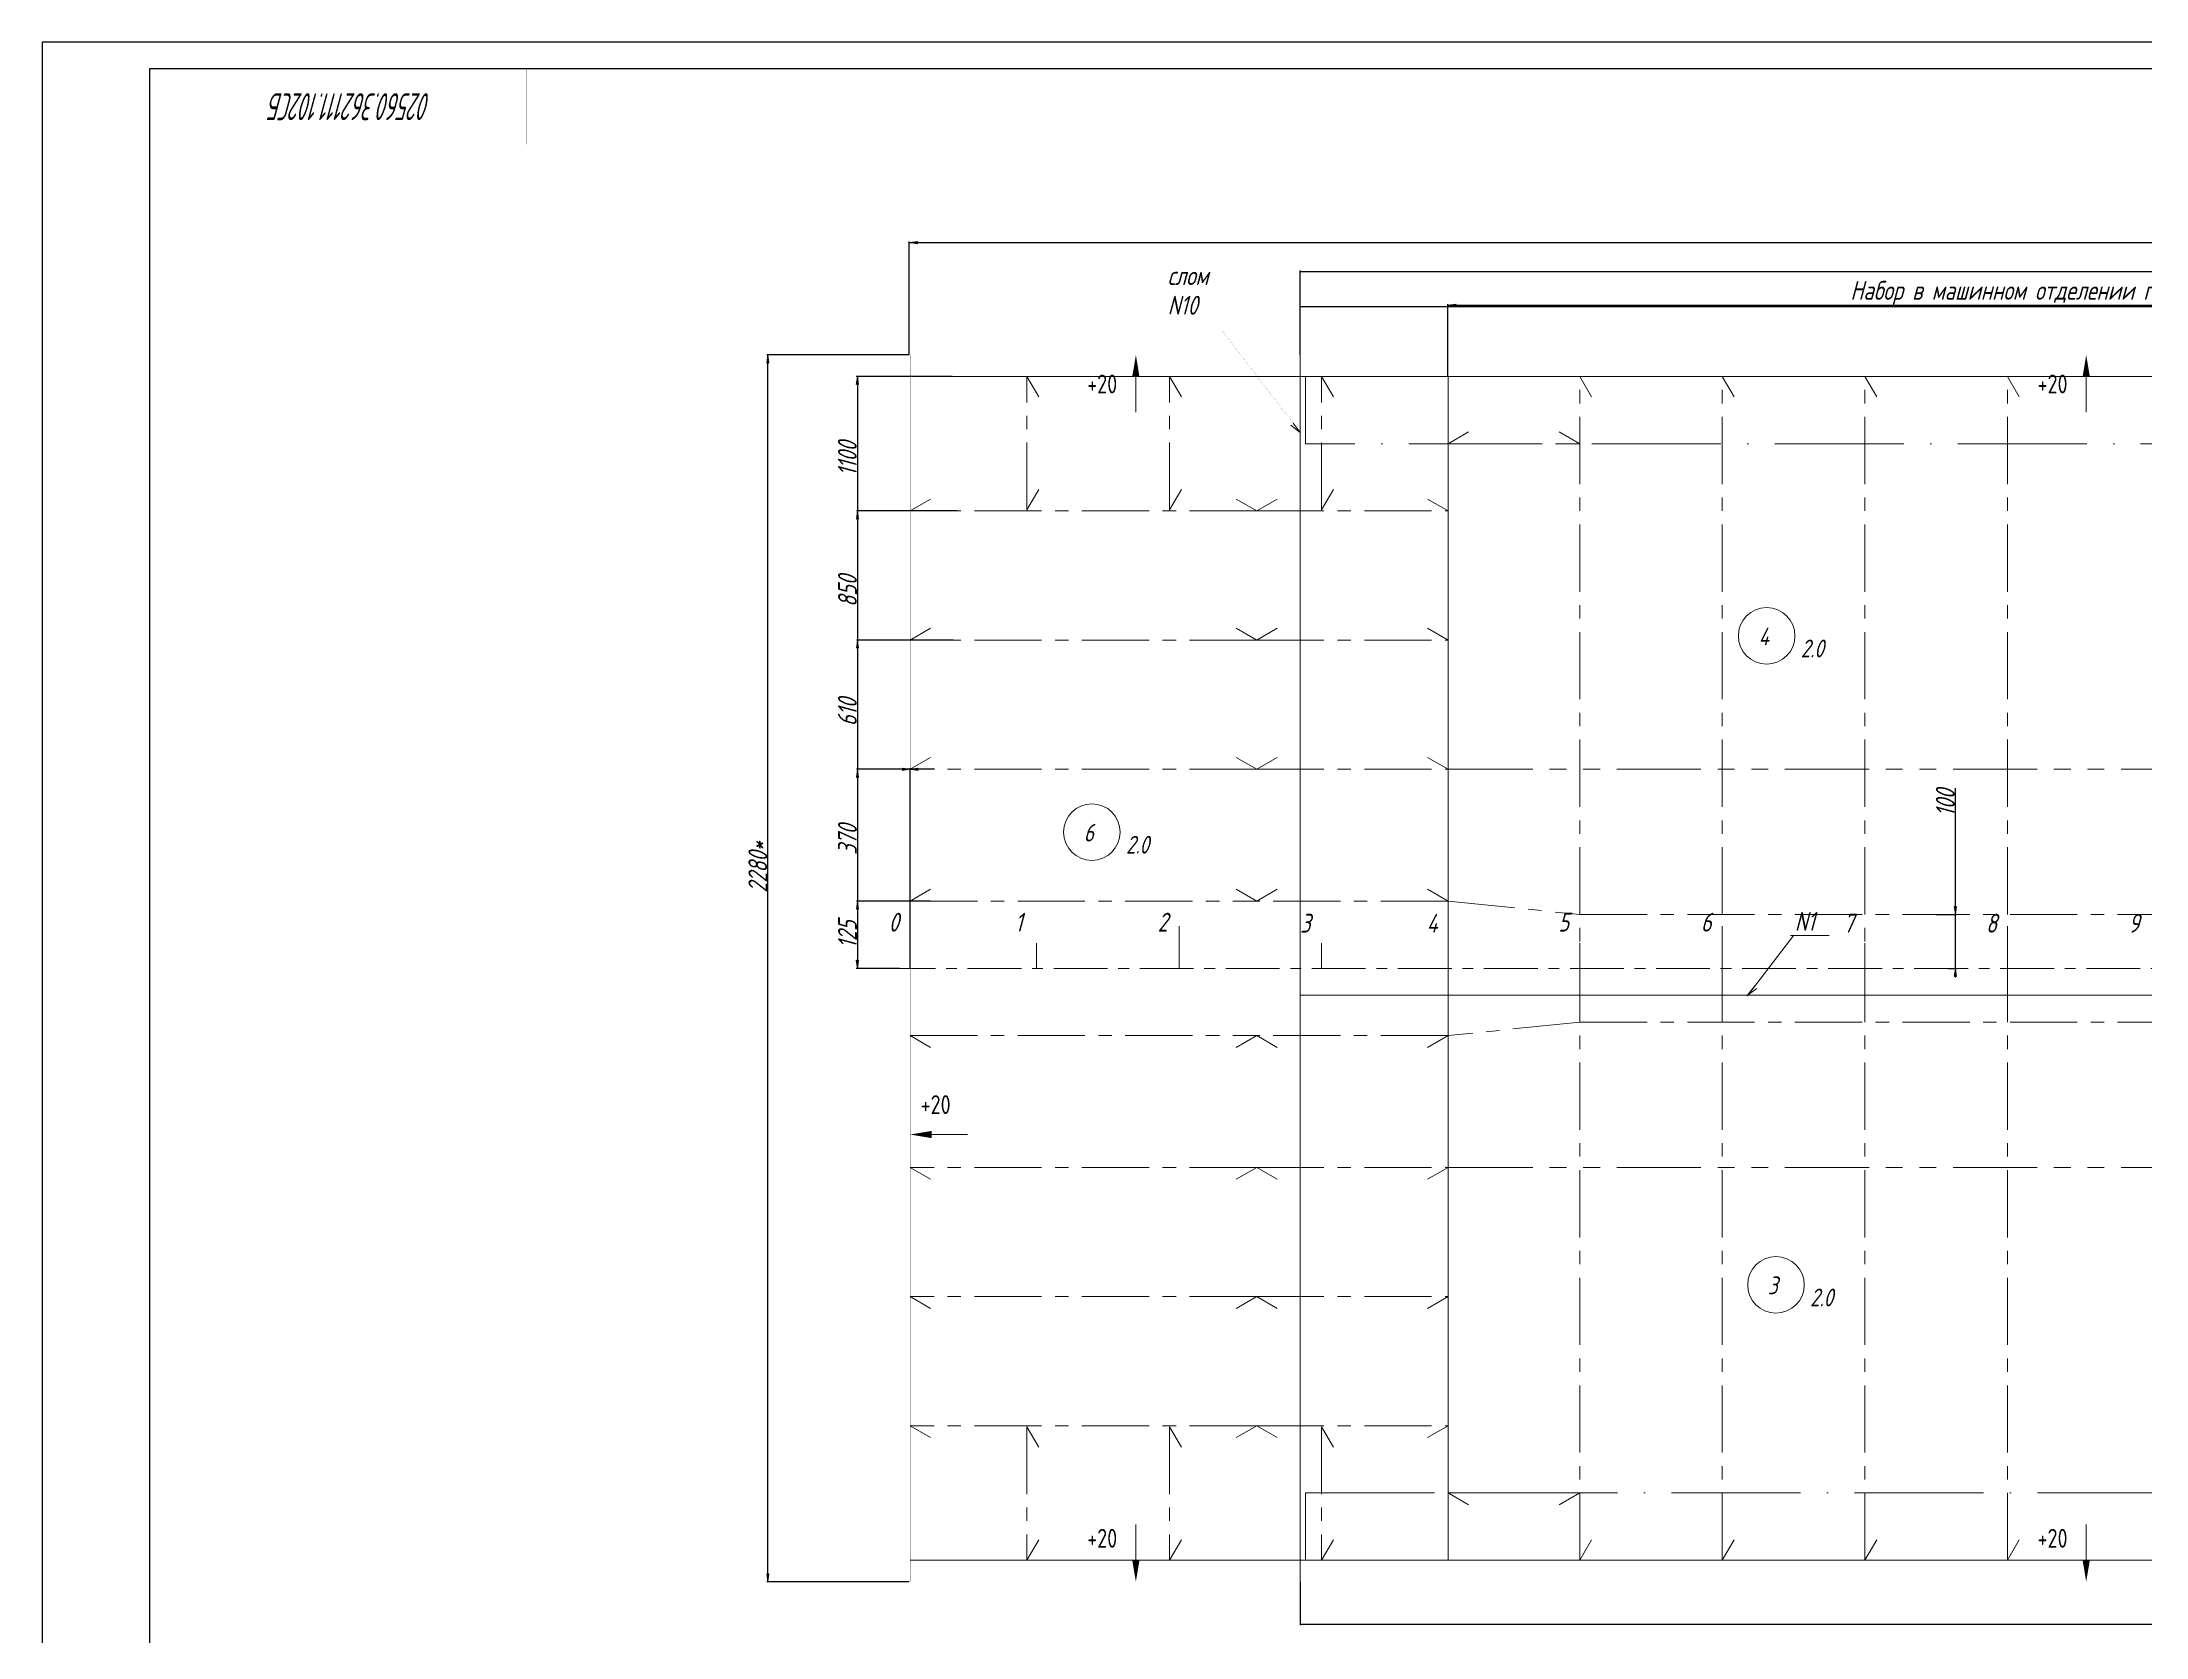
# Model space of a CAD drawing. Header units: millimetres. Extents: x 77380 to 135900, y -26587 to 17301.
# Drawn here: x 81240 to 85152, y 1110 to 4074 of the extents above; entities that cross this region are included whole.
import ezdxf

# ---------------------------------------------------------------- set-up
doc = ezdxf.new("R2010")
doc.units = ezdxf.units.MM
for name, pattern in [('K5LT32768', [0]), ('K5LT32772', [0]), ('K5LT32776', [0]), ('K5LT32780', [0]), ('K5LT32781', [0]), ('K5LT32785', [200, 125, -25, 25, -25]), ('K5LT32793', [340.2, 240, -50, 0.2, -50]), ('K5LT32805', [160, 100, -20, 20, -20]), ('K5LT32813', [312.5, 156.25, -31.25, 31.25, -31.25, 31.25, -31.25]), ('K5LT32814', [200, 125, -25, 25, -25]), ('K5LT32831', [0]), ('K5LT32835', [0]), ('K5LT_THIN', [0])]:
    doc.linetypes.add(name, pattern=pattern)
doc.layers.add('4001', color=7, linetype='Continuous')
doc.styles.add('KDIMTEXTSTYLE', font='GOST_AU.SHX', dxfattribs={"width": 0.96, "oblique": 15, "height": 5})
doc.styles.add('KTEXTSTYLE', font='GOST_AU.SHX', dxfattribs={"width": 0.96, "height": 5})
doc.dimstyles.new('KDIMSTYLE (1.00)', dxfattribs={"dimtxt": 5, "dimasz": 1, "dimexe": 2, "dimexo": 0, "dimgap": 1, "dimtad": 1, "dimtxsty": 'KDIMTEXTSTYLE', "dimsah": 1, "dimcen": 0, "dimdle": 1, "dimadec": 0, "dimazin": 0, "dimtfac": 0.667, "dimtmove": 0, "dimatfit": 3, "dimfxl": 1, "dimtvp": 1, "dimtolj": 1, "dimtzin": 0, "dimarcsym": 0})

# ---------------------------------------------------------------- blocks, each defined once
blk = doc.blocks.new('KDIMARROW_01')
blk.add_hatch(color=0).paths.add_polyline_path([(0, 0), (-15, 2), (-13.5, 0), (-15, -2)])
at = {"color": 0, "linetype": 'K5LT_THIN', "lineweight": 18}
for p, q in [((-13.5, 0), (-15, 2)), ((-15, 2), (0, 0)), ((0, 0), (-15, -2)), ((-15, -2), (-13.5, 0))]:
    blk.add_line(p, q, dxfattribs=at)
at = {"layer": '4001', "color": 0, "linetype": 'K5LT_THIN', "lineweight": 18}
blk.add_line((0, 0), (-1, 0), dxfattribs=at)
blk = doc.blocks.new('D77')
at = {"color": 0, "lineweight": -2}
for p, q in [((82852.7, 3492.9), (82587.6, 3492.9)), ((82589.6, 1213.9), (82589.6, 3491.9)), ((82852.7, 1212.9), (82587.6, 1212.9))]:
    blk.add_line(p, q, dxfattribs=at)
at = {"layer": 'Defpoints', "color": 0, "lineweight": 100}
for p in [(82589.6, 3492.9), (82852.7, 3492.9), (82852.7, 1212.9)]:
    blk.add_point(p, dxfattribs=at)
at = {"color": 0, "lineweight": -2}
for p, rotation in [((82589.6, 3492.9), 90), ((82589.6, 1212.9), 270)]:
    blk.add_blockref('KDIMARROW_01', p, dxfattribs=dict(at, rotation=rotation))
at = {"color": 7, "insert": (82571.1, 2540.9), "char_height": 5, "attachment_point": 5, "rotation": 90, "style": 'KDIMTEXTSTYLE'}
blk.add_mtext('\\A1;\\H35.0;\\W0.965;\\Q15;\\H35.0;\\W0.965;\\Q15;\\Q15;2280\\H35.0;\\W0.965;\\Q15;\\Q15;*', dxfattribs=at)
blk = doc.blocks.new('D88')
at = {"color": 0, "lineweight": -2}
for p, q in [((82852.7, 3492.9), (82852.7, 3703.6)), ((82853.7, 3701.6), (90355.2, 3701.6)), ((90356.2, 3492.9), (90356.2, 3703.6))]:
    blk.add_line(p, q, dxfattribs=at)
at = {"layer": 'Defpoints', "color": 0, "lineweight": 100}
for p in [(90356.2, 3701.6), (82852.7, 3492.9), (90356.2, 3492.9)]:
    blk.add_point(p, dxfattribs=at)
at = {"color": 0, "lineweight": -2, "rotation": 180}
blk.add_blockref('KDIMARROW_01', (82852.7, 3701.6), dxfattribs=at)
at = {"color": 0, "lineweight": -2}
blk.add_blockref('KDIMARROW_01', (90356.2, 3701.6), dxfattribs=at)
at = {"color": 7, "insert": (86612.2, 3722), "char_height": 5, "attachment_point": 5, "style": 'KDIMTEXTSTYLE'}
blk.add_mtext('\\A1;\\H35.0;\\W0.965;\\Q15;\\Q15;7503,5*\\H35.0;\\W0.965;\\Q15;', dxfattribs=at)
blk = doc.blocks.new('KDIMARROW_02')
blk.add_hatch(color=0).paths.add_polyline_path([(13.5, 0), (15, 2), (0, 0), (15, -2)])
at = {"color": 0, "linetype": 'K5LT_THIN', "lineweight": 18}
for p, q in [((15, 2), (0, 0)), ((0, 0), (15, -2)), ((0, 0), (17, 0)), ((13.5, 0), (15, 2)), ((15, -2), (13.5, 0))]:
    blk.add_line(p, q, dxfattribs=at)
at = {"layer": '4001', "color": 0, "linetype": 'K5LT_THIN', "lineweight": 18}
blk.add_line((0, 0), (-1, 0), dxfattribs=at)
blk = doc.blocks.new('D131')
at = {"color": 0, "lineweight": -2}
for p, q in [((84797.5, 2452.9), (84797.5, 2687.7)), ((84761.7, 2452.9), (84799.5, 2452.9)), ((84797.5, 2353.9), (84797.5, 2451.9)), ((84783.9, 2352.9), (84799.5, 2352.9))]:
    blk.add_line(p, q, dxfattribs=at)
at = {"layer": 'Defpoints', "color": 0, "lineweight": 100}
for p in [(84761.7, 2452.9), (84783.9, 2352.9), (84797.5, 2352.9)]:
    blk.add_point(p, dxfattribs=at)
at = {"color": 0, "lineweight": -2}
for p, rotation in [((84797.5, 2452.9), 90), ((84797.5, 2352.9), 270)]:
    blk.add_blockref('KDIMARROW_02', p, dxfattribs=dict(at, rotation=rotation))
at = {"color": 7, "insert": (84778.9, 2660.4), "char_height": 5, "attachment_point": 5, "rotation": 90, "style": 'KDIMTEXTSTYLE'}
blk.add_mtext('\\A1;\\H35.0;\\W0.965;\\Q15;\\Q15;\\H35.0;\\W0.965;\\Q15;100\\H35.0;\\W0.965;\\Q15;\\Q15;', dxfattribs=at)
blk = doc.blocks.new('D133')
at = {"color": 0, "lineweight": -2}
for p, q in [((83854.2, 3452.9), (83854.2, 3587.2)), ((83855.2, 3585.2), (86338.2, 3585.2)), ((86339.2, 3452.9), (86339.2, 3587.2))]:
    blk.add_line(p, q, dxfattribs=at)
at = {"layer": 'Defpoints', "color": 0, "lineweight": 100}
for p in [(86339.2, 3585.2), (83854.2, 3452.9), (86339.2, 3452.9)]:
    blk.add_point(p, dxfattribs=at)
at = {"color": 0, "lineweight": -2, "rotation": 180}
blk.add_blockref('KDIMARROW_01', (83854.2, 3585.2), dxfattribs=at)
at = {"color": 0, "lineweight": -2}
blk.add_blockref('KDIMARROW_01', (86339.2, 3585.2), dxfattribs=at)
at = {"color": 7, "insert": (85106.2, 3608.2), "char_height": 5, "attachment_point": 5, "style": 'KDIMTEXTSTYLE'}
blk.add_mtext('\\A1;\\H35.0;\\W0.965;\\Q15;\\Q15;Набор в машинном отделении по черт. \\Q15;02560.360151.001СБ\\Q15;\\H35.0;\\W0.965;\\Q15;', dxfattribs=at)
blk = doc.blocks.new('D134')
at = {"color": 0, "lineweight": -2}
for p, q in [((82853.2, 2722.9), (82852.2, 2722.9)), ((82854.2, 2352.9), (82854.2, 2724.9)), ((82854.2, 2352.9), (82854.2, 2724.9)), ((82855.2, 2722.9), (82858.6, 2722.9))]:
    blk.add_line(p, q, dxfattribs=at)
at = {"layer": 'Defpoints', "color": 0, "lineweight": 100}
for p in [(82854.2, 2722.9), (82854.2, 2352.9), (82854.2, 2352.9)]:
    blk.add_point(p, dxfattribs=at)
at = {"color": 0, "lineweight": -2, "rotation": 180}
blk.add_blockref('KDIMARROW_02', (82854.2, 2722.9), dxfattribs=at)
at = {"color": 0, "lineweight": -2}
blk.add_blockref('KDIMARROW_02', (82854.2, 2722.9), dxfattribs=at)
at = {"color": 7, "insert": (82857.4, 2724.2), "char_height": 5, "attachment_point": 5, "style": 'KDIMTEXTSTYLE'}
blk.add_mtext('\\A1;\\H0.5;\\W0.965;\\Q15;0', dxfattribs=at)
blk = doc.blocks.new('D135')
at = {"color": 0, "lineweight": -2}
for p, q in [((82892, 2477.9), (82754.2, 2477.9)), ((82756.2, 2476.9), (82756.2, 2353.9)), ((82834.5, 2352.9), (82754.2, 2352.9))]:
    blk.add_line(p, q, dxfattribs=at)
at = {"layer": 'Defpoints', "color": 0, "lineweight": 100}
for p in [(82892, 2477.9), (82756.2, 2352.9), (82834.5, 2352.9)]:
    blk.add_point(p, dxfattribs=at)
at = {"color": 0, "lineweight": -2}
for p, rotation in [((82756.2, 2477.9), 90), ((82756.2, 2352.9), 270)]:
    blk.add_blockref('KDIMARROW_01', p, dxfattribs=dict(at, rotation=rotation))
at = {"color": 7, "insert": (82737.7, 2415.9), "char_height": 5, "attachment_point": 5, "rotation": 90, "style": 'KDIMTEXTSTYLE'}
blk.add_mtext('\\A1;\\H35.0;\\W0.965;\\Q15;\\Q15;\\H35.0;\\W0.965;\\Q15;125\\H35.0;\\W0.965;\\Q15;\\Q15;', dxfattribs=at)
blk = doc.blocks.new('D136')
at = {"color": 0, "lineweight": -2}
for p, q in [((82899.8, 2722.9), (82754.2, 2722.9)), ((82756.2, 2721.9), (82756.2, 2353.9)), ((82834.5, 2352.9), (82754.2, 2352.9))]:
    blk.add_line(p, q, dxfattribs=at)
at = {"layer": 'Defpoints', "color": 0, "lineweight": 100}
for p in [(82899.8, 2722.9), (82756.2, 2352.9), (82834.5, 2352.9)]:
    blk.add_point(p, dxfattribs=at)
at = {"color": 0, "lineweight": -2}
for p, rotation in [((82756.2, 2722.9), 90), ((82756.2, 2352.9), 270)]:
    blk.add_blockref('KDIMARROW_01', p, dxfattribs=dict(at, rotation=rotation))
at = {"color": 7, "insert": (82737.7, 2591.9), "char_height": 5, "attachment_point": 5, "rotation": 90, "style": 'KDIMTEXTSTYLE'}
blk.add_mtext('\\A1;\\H35.0;\\W0.965;\\Q15;\\Q15;\\H35.0;\\W0.965;\\Q15;370\\H35.0;\\W0.965;\\Q15;\\Q15;', dxfattribs=at)
blk = doc.blocks.new('D137')
at = {"color": 0, "lineweight": -2}
for p, q in [((82934, 2962.9), (82754.2, 2962.9)), ((82756.2, 2961.9), (82756.2, 2353.9)), ((82834.5, 2352.9), (82754.2, 2352.9))]:
    blk.add_line(p, q, dxfattribs=at)
at = {"layer": 'Defpoints', "color": 0, "lineweight": 100}
for p in [(82934, 2962.9), (82756.2, 2352.9), (82834.5, 2352.9)]:
    blk.add_point(p, dxfattribs=at)
at = {"color": 0, "lineweight": -2}
for p, rotation in [((82756.2, 2962.9), 90), ((82756.2, 2352.9), 270)]:
    blk.add_blockref('KDIMARROW_01', p, dxfattribs=dict(at, rotation=rotation))
at = {"color": 7, "insert": (82737.6, 2828.9), "char_height": 5, "attachment_point": 5, "rotation": 90, "style": 'KDIMTEXTSTYLE'}
blk.add_mtext('\\A1;\\H35.0;\\W0.965;\\Q15;\\Q15;\\H35.0;\\W0.965;\\Q15;610\\H35.0;\\W0.965;\\Q15;\\Q15;', dxfattribs=at)
blk = doc.blocks.new('D138')
at = {"color": 0, "lineweight": -2}
for p, q in [((82941.8, 3202.9), (82754.2, 3202.9)), ((82756.2, 3201.9), (82756.2, 2353.9)), ((82834.5, 2352.9), (82754.2, 2352.9))]:
    blk.add_line(p, q, dxfattribs=at)
at = {"layer": 'Defpoints', "color": 0, "lineweight": 100}
for p in [(82941.8, 3202.9), (82756.2, 2352.9), (82834.5, 2352.9)]:
    blk.add_point(p, dxfattribs=at)
at = {"color": 0, "lineweight": -2}
for p, rotation in [((82756.2, 3202.9), 90), ((82756.2, 2352.9), 270)]:
    blk.add_blockref('KDIMARROW_01', p, dxfattribs=dict(at, rotation=rotation))
at = {"color": 7, "insert": (82737.7, 3053.9), "char_height": 5, "attachment_point": 5, "rotation": 90, "style": 'KDIMTEXTSTYLE'}
blk.add_mtext('\\A1;\\H35.0;\\W0.965;\\Q15;\\Q15;\\H35.0;\\W0.965;\\Q15;850\\H35.0;\\W0.965;\\Q15;\\Q15;', dxfattribs=at)
blk = doc.blocks.new('D139')
at = {"color": 0, "lineweight": -2}
for p, q in [((82932.4, 3452.9), (82754.1, 3452.9)), ((82756.1, 3451.9), (82756.1, 2353.9)), ((82834.5, 2352.9), (82754.1, 2352.9))]:
    blk.add_line(p, q, dxfattribs=at)
at = {"layer": 'Defpoints', "color": 0, "lineweight": 100}
for p in [(82932.4, 3452.9), (82756.1, 2352.9), (82834.5, 2352.9)]:
    blk.add_point(p, dxfattribs=at)
at = {"color": 0, "lineweight": -2}
for p, rotation in [((82756.1, 3452.9), 90), ((82756.1, 2352.9), 270)]:
    blk.add_blockref('KDIMARROW_01', p, dxfattribs=dict(at, rotation=rotation))
at = {"color": 7, "insert": (82737.5, 3299.9), "char_height": 5, "attachment_point": 5, "rotation": 90, "style": 'KDIMTEXTSTYLE'}
blk.add_mtext('\\A1;\\H35.0;\\W0.965;\\Q15;\\Q15;\\H35.0;\\W0.965;\\Q15;1100\\H35.0;\\W0.965;\\Q15;\\Q15;', dxfattribs=at)
blk = doc.blocks.new('U342')
blk.add_hatch(color=7).paths.add_polyline_path([(85466.1, 16667.4), (85466.1, 16680.7), (85426.1, 16674.1)])
at = {"color": 7, "linetype": 'K5LT32831', "lineweight": 9}
blk.add_line((85466.1, 16674.1), (85532.6, 16674.1), dxfattribs=at)
blk = doc.blocks.new('U358')
blk.add_hatch(color=7).paths.add_polyline_path([(85852.4, 15882.9), (85839.1, 15882.9), (85845.8, 15842.9)])
at = {"color": 7, "linetype": 'K5LT32831', "lineweight": 9}
blk.add_line((85845.8, 15882.9), (85845.8, 15949.5), dxfattribs=at)
blk = doc.blocks.new('U359')
blk.add_hatch(color=7).paths.add_polyline_path([(87619.4, 15882.9), (87606, 15882.9), (87612.7, 15842.9)])
at = {"color": 7, "linetype": 'K5LT32831', "lineweight": 9}
blk.add_line((87612.7, 15882.9), (87612.7, 15949.5), dxfattribs=at)
blk = doc.blocks.new('U363')
blk.add_hatch(color=7).paths.add_polyline_path([(85852.4, 18082.9), (85839.1, 18082.9), (85845.8, 18122.9)])
at = {"color": 7, "linetype": 'K5LT32831', "lineweight": 9}
blk.add_line((85845.8, 18082.9), (85845.8, 18016.4), dxfattribs=at)
blk = doc.blocks.new('U364')
blk.add_hatch(color=7).paths.add_polyline_path([(87619.4, 18082.9), (87606, 18082.9), (87612.7, 18122.9)])
at = {"color": 7, "linetype": 'K5LT32831', "lineweight": 9}
blk.add_line((87612.7, 18082.9), (87612.7, 18016.4), dxfattribs=at)
blk = doc.blocks.new('U389')
at = {"color": 7, "linetype": 'K5LT_THIN', "lineweight": 18}
for p, q in [((87068.9, 17044.4), (86984.1, 16933.9)), ((86982.3, 16932), (86985.1, 16934.9))]:
    blk.add_line(p, q, dxfattribs=at)
at = {"color": 7, "linetype": 'K5LT32835', "lineweight": 18}
for p, q in [((86982.3, 16932.1), (86982.3, 16932.1)), ((86982.3, 16932.1), (86982.3, 16932.1)), ((86982.4, 16932.3), (86982.4, 16932.2)), ((86982.4, 16932.3), (86982.5, 16932.3)), ((86982.4, 16932.2), (86982.4, 16932.1)), ((86982.4, 16932.2), (86982.5, 16932.2)), ((86982.4, 16932.2), (86982.4, 16932.2)), ((86982.5, 16932.4), (86982.5, 16932.3)), ((86982.5, 16932.4), (86982.7, 16932.4)), ((86982.5, 16932.4), (86982.6, 16932.4)), ((86982.6, 16932.6), (86982.6, 16932.4)), ((86982.6, 16932.6), (86982.8, 16932.6)), ((86982.6, 16932.5), (86982.6, 16932.3)), ((86982.6, 16932.5), (86982.7, 16932.5)), ((86982.7, 16932.8), (86982.7, 16932.5)), ((86982.7, 16932.7), (86983, 16932.8)), ((86982.7, 16932.7), (86982.7, 16932.5)), ((86982.7, 16932.7), (86982.9, 16932.7)), ((86982.7, 16932.6), (86982.8, 16932.6)), ((86982.8, 16932.9), (86982.8, 16932.6)), ((86982.8, 16932.9), (86983.1, 16932.9)), ((86982.8, 16932.8), (86983, 16932.8)), ((86982.9, 16933.1), (86983.3, 16933.1)), ((86982.9, 16933), (86982.9, 16932.7)), ((86982.9, 16933), (86982.9, 16932.7)), ((86982.9, 16933), (86983.2, 16933)), ((86982.9, 16932.9), (86983.2, 16932.9)), ((86983, 16933.2), (86983.1, 16932.8)), ((86983, 16933.2), (86983.4, 16933.2)), ((86983, 16933.1), (86983, 16932.8)), ((86983, 16933.1), (86983.3, 16933.1)), ((86983.1, 16933.4), (86983.6, 16933.4)), ((86983.1, 16933.3), (86983.1, 16932.9)), ((86983.1, 16933.3), (86983.5, 16933.3)), ((86983.1, 16933.3), (86983.5, 16933.3)), ((86983.2, 16933.5), (86983.2, 16933)), ((86983.2, 16933.5), (86983.7, 16933.5)), ((86983.2, 16933.5), (86983.6, 16933.5)), ((86983.2, 16933.4), (86983.2, 16933)), ((86983.3, 16933.7), (86983.9, 16933.7)), ((86983.3, 16933.6), (86983.8, 16933.7)), ((86983.3, 16933.6), (86983.3, 16933.1)), ((86983.3, 16933.6), (86983.8, 16933.6)), ((86983.4, 16933.8), (86984, 16933.9)), ((86983.4, 16933.8), (86983.4, 16933.2)), ((86983.4, 16933.8), (86984, 16933.8)), ((86983.4, 16933.7), (86983.4, 16933.2)), ((86983.5, 16934), (86983.6, 16933.4)), ((86983.5, 16934), (86984.1, 16934)), ((86983.5, 16933.9), (86983.5, 16933.3)), ((86983.5, 16933.9), (86984.1, 16933.9)), ((86983.6, 16934.2), (86984.3, 16934.2)), ((86983.6, 16934.1), (86983.6, 16933.4)), ((86983.6, 16934.1), (86984.3, 16934.1)), ((86983.6, 16934), (86984.2, 16934)), ((86983.7, 16934.3), (86983.7, 16933.6)), ((86983.7, 16934.3), (86984.3, 16934.3)), ((86983.7, 16934.2), (86983.7, 16933.5)), ((86983.7, 16934.2), (86984.3, 16934.2)), ((86983.8, 16934.5), (86983.9, 16933.7)), ((86983.8, 16934.5), (86984.1, 16934.5)), ((86983.8, 16934.4), (86983.8, 16933.6)), ((86983.8, 16934.4), (86984.1, 16934.4)), ((86983.8, 16934.4), (86984.2, 16934.4)), ((86983.9, 16934.6), (86983.9, 16933.8)), ((86983.9, 16934.6), (86983.9, 16934.6)), ((86983.9, 16934.6), (86984, 16934.6)), ((86984, 16934.6), (86984, 16933.8)), ((86984, 16934.5), (86984.1, 16933.9)), ((86984.1, 16934.5), (86984.1, 16933.9)), ((86984.2, 16934.4), (86984.2, 16934)), ((86984.2, 16934.3), (86984.2, 16934.1)), ((86984.3, 16934.3), (86984.3, 16934.1)), ((86984.4, 16934.2), (86984.4, 16934.2))]:
    blk.add_line(p, q, dxfattribs=at)
at = {"color": 7, "linetype": 'K5LT32835', "const_width": 0.18}
blk.add_lwpolyline([(86984.4, 16934.2), (86982.3, 16932), (86983.9, 16934.6)], close=True, dxfattribs=at)
blk = doc.blocks.new('U423')
at = {"layer": '4001', "color": 7, "linetype": 'K5LT_THIN', "lineweight": 18}
for q in [(86138.1, 17996), (86133.6, 17992.3)]:
    blk.add_line((86151.1, 17979), q, dxfattribs=at)
blk = doc.blocks.new('U424')
at = {"layer": '4001', "color": 7, "linetype": 'K5LT_THIN', "lineweight": 18}
for q in [(86996.8, 16950.3), (87000.3, 16945.7)]:
    blk.add_line((86983.2, 16933), q, dxfattribs=at)
blk = doc.blocks.new('*D577')
at = {"color": 0, "lineweight": -2}
for p, q in [((83579.2, 3492.9), (83579.2, 3649.9)), ((83580.2, 3647.9), (87533.2, 3647.9)), ((87534.2, 3492.9), (87534.2, 3649.9))]:
    blk.add_line(p, q, dxfattribs=at)
at = {"color": 0, "lineweight": 100}
for points in [[(83580.2, 3648), (83580.2, 3647.7), (83579.2, 3647.9)], [(87533.2, 3648), (87533.2, 3647.7), (87534.2, 3647.9)]]:
    blk.add_solid(points, dxfattribs=at)
at = {"layer": 'Defpoints', "color": 0, "lineweight": 100}
for p in [(87534.2, 3647.9), (83579.2, 3492.9), (87534.2, 3492.9)]:
    blk.add_point(p, dxfattribs=at)
at = {"color": 0, "insert": (85556.7, 3651.4), "char_height": 5, "attachment_point": 5, "style": 'KDIMTEXTSTYLE'}
blk.add_mtext('\\A1;3955', dxfattribs=at)
blk = doc.blocks.new('*D578')
at = {"color": 0, "lineweight": -2}
for p, q in [((83579.2, 3492.9), (83579.2, 3584.9)), ((83580.2, 3582.9), (87533.2, 3582.9)), ((87534.2, 3492.9), (87534.2, 3584.9))]:
    blk.add_line(p, q, dxfattribs=at)
at = {"color": 0, "lineweight": 100}
for points in [[(83580.2, 3583.1), (83580.2, 3582.8), (83579.2, 3582.9)], [(87533.2, 3583.1), (87533.2, 3582.8), (87534.2, 3582.9)]]:
    blk.add_solid(points, dxfattribs=at)
at = {"layer": 'Defpoints', "color": 0, "lineweight": 100}
for p in [(87534.2, 3582.9), (83579.2, 3492.9), (87534.2, 3492.9)]:
    blk.add_point(p, dxfattribs=at)
at = {"color": 0, "insert": (85556.7, 3586.5), "char_height": 5, "attachment_point": 5, "style": 'KDIMTEXTSTYLE'}
blk.add_mtext('\\A1;3955', dxfattribs=at)
blk = doc.blocks.new('*D579')
at = {"color": 0, "lineweight": -2}
for p, q in [((83579.2, 1212.9), (83579.2, 1132)), ((89504.2, 1210.9), (89504.2, 1132)), ((83580.2, 1134), (89503.2, 1134))]:
    blk.add_line(p, q, dxfattribs=at)
at = {"color": 0, "lineweight": 100}
for points in [[(83580.2, 1134.2), (83580.2, 1133.8), (83579.2, 1134)], [(89503.2, 1134.2), (89503.2, 1133.8), (89504.2, 1134)]]:
    blk.add_solid(points, dxfattribs=at)
at = {"layer": 'Defpoints', "color": 0, "lineweight": 100}
for p in [(83579.2, 1212.9), (89504.2, 1210.9), (89504.2, 1134)]:
    blk.add_point(p, dxfattribs=at)
at = {"color": 0, "insert": (86541.7, 1137.5), "char_height": 5, "attachment_point": 5, "style": 'KDIMTEXTSTYLE'}
blk.add_mtext('\\A1;5925', dxfattribs=at)

msp = doc.modelspace()

# ---------------------------------------------------------------- linework, layer by layer
for p, q in [((93850.299, 4074.348), (81240.299, 4074.348)), ((81240.299, 4074.348), (81240.299, -1865.652))]:
    msp.add_line(p, q)
at = {"color": 7, "linetype": 'K5LT32780'}
for p, q in [((81240.299, 4074.348), (81240.299, -1865.652)), ((93800.299, 4024.348), (81440.299, 4024.348)), ((81440.299, 4024.348), (81440.299, -1815.652))]:
    msp.add_line(p, q, dxfattribs=at)
at = {"color": 7, "linetype": 'K5LT32780', "lineweight": 18}
for p, q in [((83579.231, 3492.937), (83579.231, 1502.937)), ((83579.231, 3492.937), (83579.231, 1212.937)), ((84491.041, 2414.206), (84562.722, 2414.206))]:
    msp.add_line(p, q, dxfattribs=at)
at = {"color": 6, "linetype": 'K5LT32776', "lineweight": 18, "true_color": 0xff00ff}
for p, q in [((82854.231, 3452.937), (90354.232, 3452.937)), ((83854.231, 3452.937), (83854.231, 1252.937)), ((82854.231, 1252.937), (90354.232, 1252.937))]:
    msp.add_line(p, q, dxfattribs=at)
at = {"color": 1, "linetype": 'K5LT32785', "lineweight": 18, "true_color": 0xff0000}
for p, q in [((83071.43, 3204.937), (83071.43, 3452.937)), ((83071.43, 3204.837), (83071.43, 3452.937)), ((83093.446, 3414.776), (83071.43, 3452.937)), ((83336.43, 3204.937), (83336.43, 3452.937)), ((83336.43, 3204.837), (83336.43, 3452.937)), ((83358.446, 3414.776), (83336.43, 3452.937)), ((83619.231, 3204.937), (83619.231, 3452.937)), ((83619.231, 3204.837), (83619.231, 3452.937)), ((83641.247, 3414.776), (83619.231, 3452.937)), ((82892.384, 3224.967), (82854.231, 3202.937)), ((83093.46, 3242.99), (83071.43, 3204.837)), ((83358.46, 3242.99), (83336.43, 3204.837)), ((83460.525, 3224.967), (83498.677, 3202.937)), ((83536.83, 3224.967), (83498.677, 3202.937)), ((83641.262, 3242.99), (83619.231, 3204.837)), ((83816.079, 3224.967), (83854.231, 3202.937)), ((83498.677, 3202.937), (82854.231, 3202.937)), ((83498.677, 3202.937), (83854.231, 3202.937)), ((82892.384, 2984.967), (82854.231, 2962.937)), ((83460.525, 2984.967), (83498.677, 2962.937)), ((83536.83, 2984.967), (83498.677, 2962.937)), ((83816.079, 2984.967), (83854.231, 2962.937)), ((83498.677, 2962.937), (82854.231, 2962.937)), ((83498.677, 2962.937), (83854.231, 2962.937)), ((82892.384, 2744.967), (82854.231, 2722.937)), ((83460.525, 2744.967), (83498.677, 2722.937)), ((83536.83, 2744.967), (83498.677, 2722.937)), ((83816.079, 2744.967), (83854.231, 2722.937)), ((83498.677, 2722.937), (82854.231, 2722.937)), ((83498.677, 2722.937), (83854.231, 2722.937)), ((82892.384, 2499.967), (82854.231, 2477.937)), ((82884.76, 2495.55), (82854.231, 2477.937)), ((82854.231, 2477.937), (83498.677, 2477.937)), ((83460.525, 2499.967), (83498.677, 2477.937)), ((83536.83, 2499.967), (83498.677, 2477.937)), ((83854.231, 2477.937), (83498.677, 2477.937)), ((83816.079, 2499.967), (83854.231, 2477.937)), ((82854.231, 2227.937), (83498.677, 2227.937)), ((82884.76, 2210.324), (82854.231, 2227.937)), ((82892.384, 2205.907), (82854.231, 2227.937)), ((83460.525, 2205.907), (83498.677, 2227.937)), ((83854.231, 2227.937), (83498.677, 2227.937)), ((83536.83, 2205.907), (83498.677, 2227.937)), ((83816.079, 2205.907), (83854.231, 2227.937)), ((83498.677, 1982.937), (82854.231, 1982.937)), ((82892.384, 1960.907), (82854.231, 1982.937)), ((83460.525, 1960.907), (83498.677, 1982.937)), ((83498.677, 1982.937), (83854.231, 1982.937)), ((83536.83, 1960.907), (83498.677, 1982.937)), ((83816.079, 1960.907), (83854.231, 1982.937)), ((83498.677, 1742.937), (82854.231, 1742.937)), ((82892.384, 1720.907), (82854.231, 1742.937)), ((83460.525, 1720.907), (83498.677, 1742.937)), ((83498.677, 1742.937), (83854.231, 1742.937)), ((83536.83, 1720.907), (83498.677, 1742.937)), ((83816.079, 1720.907), (83854.231, 1742.937)), ((83498.677, 1502.937), (82854.231, 1502.937)), ((82892.384, 1480.907), (82854.231, 1502.937)), ((83071.43, 1501.037), (83071.43, 1252.937)), ((83093.46, 1462.884), (83071.43, 1501.037)), ((83071.43, 1500.937), (83071.43, 1252.937)), ((83336.43, 1501.037), (83336.43, 1252.937)), ((83358.46, 1462.884), (83336.43, 1501.037)), ((83336.43, 1500.937), (83336.43, 1252.937)), ((83460.525, 1480.907), (83498.677, 1502.937)), ((83498.677, 1502.937), (83854.231, 1502.937)), ((83536.83, 1480.907), (83498.677, 1502.937)), ((83619.231, 1501.037), (83619.231, 1252.937)), ((83641.262, 1462.884), (83619.231, 1501.037)), ((83619.231, 1500.937), (83619.231, 1252.937)), ((83816.079, 1480.907), (83854.231, 1502.937)), ((83093.446, 1291.098), (83071.43, 1252.937)), ((83358.446, 1291.098), (83336.43, 1252.937)), ((83641.247, 1291.098), (83619.231, 1252.937))]:
    msp.add_line(p, q, dxfattribs=at)
at = {"color": 8, "linetype": 'K5LT32793', "lineweight": 18, "true_color": 0x808080}
for p, q in [((83589.231, 3327.437), (83589.231, 3452.937)), ((89124.231, 3327.437), (83589.231, 3327.437)), ((83589.231, 1378.437), (89124.231, 1378.437)), ((83589.231, 1378.437), (83589.231, 1252.937))]:
    msp.add_line(p, q, dxfattribs=at)
at = {"color": 8, "linetype": 'K5LT32814', "lineweight": 18, "true_color": 0x808080}
for p, q in [((84099.231, 1252.937), (84099.231, 3452.937)), ((84121.247, 3414.776), (84099.231, 3452.937)), ((84364.231, 1252.937), (84364.231, 3452.937)), ((84386.247, 3414.776), (84364.231, 3452.937)), ((84629.231, 1252.937), (84629.231, 3452.937)), ((84651.247, 3414.776), (84629.231, 3452.937)), ((84894.231, 1252.937), (84894.231, 3452.937)), ((84916.247, 3414.776), (84894.231, 3452.937)), ((83892.384, 3349.967), (83854.231, 3327.937)), ((83854.231, 3327.937), (84099.231, 3327.937)), ((84061.079, 3349.967), (84099.231, 3327.937)), ((83854.231, 2477.937), (84099.231, 2452.937)), ((84099.231, 2452.937), (85424.231, 2452.937)), ((84099.231, 2252.937), (83854.231, 2227.937)), ((85424.231, 2252.937), (84099.231, 2252.937)), ((83854.231, 1377.937), (84099.231, 1377.937)), ((83892.384, 1355.907), (83854.231, 1377.937)), ((84061.079, 1355.907), (84099.231, 1377.937)), ((84121.247, 1291.098), (84099.231, 1252.937)), ((84386.247, 1291.098), (84364.231, 1252.937)), ((84651.247, 1291.098), (84629.231, 1252.937)), ((84916.247, 1291.098), (84894.231, 1252.937))]:
    msp.add_line(p, q, dxfattribs=at)
at = {"color": 8, "linetype": 'K5LT32813', "lineweight": 18, "true_color": 0x808080}
for p, q in [((83855.731, 2722.937), (86339.231, 2722.937)), ((83855.731, 1982.937), (86339.231, 1982.937))]:
    msp.add_line(p, q, dxfattribs=at)
at = {"color": 1, "linetype": 'K5LT32781', "lineweight": 0, "true_color": 0xff0000}
for p, q in [((82854.231, 2352.937), (82854.231, 2431.062)), ((83354.231, 2352.937), (83354.231, 2431.062)), ((83854.231, 2352.937), (83854.231, 2431.062)), ((84364.231, 2352.937), (84364.231, 2431.062)), ((84894.231, 2352.937), (84894.231, 2431.062)), ((83089.231, 2352.937), (83089.231, 2399.812)), ((83619.231, 2352.937), (83619.231, 2399.812)), ((84099.231, 2352.937), (84099.231, 2399.812)), ((84629.231, 2352.937), (84629.231, 2399.812))]:
    msp.add_line(p, q, dxfattribs=at)
at = {"color": 1, "linetype": 'K5LT32805', "lineweight": 18, "true_color": 0xff0000}
msp.add_line((82801.131, 2352.937), (90621.428, 2352.937), dxfattribs=at)
at = {"color": 7, "linetype": 'K5LT_THIN', "lineweight": 18}
msp.add_line((83579.231, 2302.937), (86712.715, 2302.937), dxfattribs=at)
at = {"color": 7, "linetype": 'K5LT32780', "const_width": 0.18}
for points in [[(82140.299, 4024.348), (82140.299, 3884.348), (81440.299, 3884.348)], [(83318.398, 3537.35), (83434.79, 3537.35), (83579.231, 3348.998)]]:
    msp.add_lwpolyline(points, dxfattribs=at)
at = {"color": 3, "linetype": 'K5LT32768', "true_color": 0x00ff00, "const_width": 0.18}
for points in [[(82854.231, 3492.937), (82852.73, 3492.937), (82852.73, 1212.937), (82854.231, 1212.937)], [(82854.231, 3492.937), (90354.232, 3492.937), (90354.232, 1212.937), (82854.231, 1212.937)]]:
    msp.add_lwpolyline(points, close=True, dxfattribs=at)
at = {"color": 1, "linetype": 'K5LT32772', "lineweight": 18, "true_color": 0xff0000}
for centre in [(84446.677, 2970.838), (83192.066, 2606.127), (84463.978, 1764.707)]:
    msp.add_circle(centre, 52.603, dxfattribs=at)

# ---------------------------------------------------------------- block references
for name in ['U363', 'U364', 'U423', 'U389', 'U424', 'U342', 'U358', 'U359']:
    msp.add_blockref(name, (-2571.879, -14630.011))

# ---------------------------------------------------------------- texts
at = {"color": 7, "attachment_point": 1, "style": 'KTEXTSTYLE'}
for s, insert, char_height, rotation in [('{\\H50x;\\Q15;\\W0.665;02560.362111.102СБ}', (81963.441, 3929.348), 1, 180), ('\\H3.5;\\W0.965;\\Q15;\\Q15;\\H35.00;{\\c255;0}', (82814.336, 2456.272), 2.5, 359.999999), ('\\H3.5;\\W0.965;\\Q15;\\Q15;\\H35.00;{\\c255;1}', (83049.336, 2456.272), 2.5, 359.999999), ('\\H3.5;\\W0.965;\\Q15;\\Q15;\\H35.00;{\\c255;2}', (83314.336, 2456.272), 2.5, 359.999999), ('\\H3.5;\\W0.965;\\Q15;\\Q15;\\H35.00;{\\c255;3}', (83579.336, 2454.272), 2.5, 359.999999), ('\\H3.5;\\W0.965;\\Q15;\\Q15;\\H35.00;{\\c255;4}', (83814.336, 2454.272), 2.5, 359.999999), ('\\H3.5;\\W0.965;\\Q15;\\Q15;\\H35.00;{\\c255;5}', (84059.337, 2456.27), 2.5, 359.999999), ('\\H3.5;\\W0.965;\\Q15;\\Q15;\\H35.00;{\\c255;6}', (84324.336, 2456.27), 2.5, 359.999999), ('\\H3.5;\\W0.965;\\Q15;\\Q15;\\H35.00;{\\c255;7}', (84589.336, 2454.272), 2.5, 359.999999), ('\\H3.5;\\W0.965;\\Q15;\\Q15;\\H35.00;{\\c255;8}', (84854.336, 2454.272), 2.5, 359.999999), ('\\H3.5;\\W0.965;\\Q15;\\Q15;\\H35.00;{\\c255;9}', (85119.336, 2454.272), 2.5, 359.999999)]:
    msp.add_mtext(s, dxfattribs=dict(at, insert=insert, char_height=char_height, rotation=rotation))
at = {"color": 7, "char_height": 2.5, "attachment_point": 1, "style": 'KTEXTSTYLE'}
for s, insert in [('\\H3.5;\\W0.965;\\Q15;\\Q15;\\H35.00;слом', (83333.013, 3657.774)), ('\\H3.5;\\W0.965;\\Q15;\\Q15;\\H35.00;N10', (83333.013, 3602.774)), ('\\H3.5;\\W0.965;\\Q15;\\Q0;\\H35.00;+20', (83183.479, 3456.413)), ('\\H3.5;\\W0.965;\\Q15;\\Q0;\\H35.00;+20', (84950.381, 3456.413)), ('\\H3.5;\\W0.965;\\Q15;\\Q15;\\H33.00;{\\c255;4}', (84431.632, 2986.338)), ('\\H3.5;\\W0.965;\\Q15;\\Q15;\\H33.00;{\\c255;2.0}', (84510.082, 2963.916)), ('\\H3.5;\\W0.965;\\Q15;\\Q15;\\H33.00;{\\c255;6}', (83177.021, 2621.627)), ('\\H3.5;\\W0.965;\\Q15;\\Q15;\\H33.00;{\\c255;2.0}', (83255.471, 2599.205)), ('\\H3.5;\\W0.965;\\Q15;\\Q15;\\H35.00;N1', (84499.013, 2457.774)), ('\\H3.5;\\W0.965;\\Q15;\\Q0;\\H35.00;+20', (82873.766, 2117.206)), ('\\H3.5;\\W0.965;\\Q15;\\Q15;\\H33.00;{\\c255;3}', (84448.933, 1780.207)), ('\\H3.5;\\W0.965;\\Q15;\\Q15;\\H33.00;{\\c255;2.0}', (84527.383, 1757.785)), ('\\H3.5;\\W0.965;\\Q15;\\Q0;\\H35.00;+20', (83183.479, 1311.145)), ('\\H3.5;\\W0.965;\\Q15;\\Q0;\\H35.00;+20', (84950.381, 1311.145))]:
    msp.add_mtext(s, dxfattribs=dict(at, insert=insert))

# ---------------------------------------------------------------- dimensions: what is measured, and where the dimension line sits
at = {"color": 7}
for base, p1, p2, text, picture, middle in [((90356.23, 3701.577), (82852.73, 3492.937), (90356.23, 3492.937), '\\H35.0;\\W0.965;\\Q15;\\Q15;7503,5*\\H35.0;\\W0.965;\\Q15;', 'D88', (86612.23, 3701.577)), ((86339.231, 3585.245), (83854.231, 3452.937), (86339.231, 3452.937), '\\H35.0;\\W0.965;\\Q15;\\Q15;Набор в машинном отделении по черт. \\Q15;02560.360151.001СБ\\Q15;\\H35.0;\\W0.965;\\Q15;', 'D133', (85106.231, 3585.245))]:
    dim = msp.add_linear_dim(base=base, p1=p1, p2=p2, text=text, dimstyle='KDIMSTYLE (1.00)', override={"dimexo": 0, "dimblk1": 'KDIMARROW_01', "dimblk2": 'KDIMARROW_01', "dimse1": 0, "dimse2": 0, "dimclrt": 7, "dimtolj": 1}, dxfattribs=at)
    dim.commit()
    dim.dimension.update_dxf_attribs({"geometry": picture, "text_midpoint": middle, "dimtype": 160})
dim = msp.add_linear_dim(base=(87534.232, 3647.86), p1=(83579.231, 3492.937), p2=(87534.232, 3492.937), dimstyle='KDIMSTYLE (1.00)', override={"dimlfac": 1, "dimtxsty": 'KDIMTEXTSTYLE', "dimsah": 1, "dimtolj": 1})
dim.commit()
dim.dimension.update_dxf_attribs({"geometry": '*D577', "text_midpoint": (85556.731, 3647.86), "dimtype": 160})
for base, p1, p2, picture, middle in [((87534.232, 3582.937), (83579.231, 3492.937), (87534.232, 3492.937), '*D578', (85556.731, 3586.458)), ((89504.232, 1133.985), (83579.231, 1212.937), (89504.232, 1210.937), '*D579', (86541.732, 1137.505))]:
    dim = msp.add_linear_dim(base=base, p1=p1, p2=p2, dimstyle='KDIMSTYLE (1.00)', override={"dimlfac": 1, "dimtxsty": 'KDIMTEXTSTYLE', "dimsah": 1, "dimtolj": 1})
    dim.commit()
    dim.dimension.update_dxf_attribs({"geometry": picture, "text_midpoint": middle})
dim = msp.add_linear_dim(base=(82589.633, 3492.937), p1=(82852.73, 1212.937), p2=(82852.73, 3492.937), angle=90, text='\\H35.0;\\W0.965;\\Q15;\\H35.0;\\W0.965;\\Q15;\\Q15;2280\\H35.0;\\W0.965;\\Q15;\\Q15;*', dimstyle='KDIMSTYLE (1.00)', override={"dimexo": 0, "dimblk1": 'KDIMARROW_01', "dimblk2": 'KDIMARROW_01', "dimse1": 0, "dimse2": 0, "dimclrt": 7, "dimtolj": 1}, dxfattribs=at)
dim.commit()
dim.dimension.update_dxf_attribs({"geometry": 'D77', "text_midpoint": (82589.633, 2540.937), "dimtype": 160})
for base, p1, p2, override, picture, middle in [((82756.068, 2352.937), (82932.428, 3452.937), (82834.535, 2352.937), {"dimexo": 0, "dimpost": '\\H35.0;\\W0.965;\\Q15;\\Q15;\\H35.0;\\W0.965;\\Q15;<>\\H35.0;\\W0.965;\\Q15;\\Q15;', "dimblk1": 'KDIMARROW_01', "dimblk2": 'KDIMARROW_01', "dimse1": 0, "dimse2": 0, "dimclrt": 7, "dimtolj": 1}, 'D139', (82756.068, 3299.937)), ((82756.221, 2352.937), (82941.825, 3202.937), (82834.535, 2352.937), {"dimexo": 0, "dimpost": '\\H35.0;\\W0.965;\\Q15;\\Q15;\\H35.0;\\W0.965;\\Q15;<>\\H35.0;\\W0.965;\\Q15;\\Q15;', "dimblk1": 'KDIMARROW_01', "dimblk2": 'KDIMARROW_01', "dimse1": 0, "dimse2": 0, "dimclrt": 7, "dimtolj": 1}, 'D138', (82756.221, 3053.937)), ((82756.221, 2352.937), (82933.994, 2962.937), (82834.535, 2352.937), {"dimexo": 0, "dimpost": '\\H35.0;\\W0.965;\\Q15;\\Q15;\\H35.0;\\W0.965;\\Q15;<>\\H35.0;\\W0.965;\\Q15;\\Q15;', "dimblk1": 'KDIMARROW_01', "dimblk2": 'KDIMARROW_01', "dimse1": 0, "dimse2": 0, "dimclrt": 7, "dimtolj": 1}, 'D137', (82756.221, 2828.937)), ((82756.221, 2352.937), (82899.797, 2722.937), (82834.535, 2352.937), {"dimexo": 0, "dimpost": '\\H35.0;\\W0.965;\\Q15;\\Q15;\\H35.0;\\W0.965;\\Q15;<>\\H35.0;\\W0.965;\\Q15;\\Q15;', "dimblk1": 'KDIMARROW_01', "dimblk2": 'KDIMARROW_01', "dimse1": 0, "dimse2": 0, "dimclrt": 7, "dimtolj": 1}, 'D136', (82756.221, 2591.937)), ((84797.482, 2352.937), (84761.731, 2452.937), (84783.949, 2352.937), {"dimexo": 0, "dimpost": '\\H35.0;\\W0.965;\\Q15;\\Q15;\\H35.0;\\W0.965;\\Q15;<>\\H35.0;\\W0.965;\\Q15;\\Q15;', "dimblk1": 'KDIMARROW_02', "dimblk2": 'KDIMARROW_02', "dimse1": 0, "dimse2": 0, "dimclrt": 7, "dimtolj": 1}, 'D131', (84797.482, 2660.423)), ((82756.221, 2352.937), (82891.965, 2477.937), (82834.535, 2352.937), {"dimexo": 0, "dimpost": '\\H35.0;\\W0.965;\\Q15;\\Q15;\\H35.0;\\W0.965;\\Q15;<>\\H35.0;\\W0.965;\\Q15;\\Q15;', "dimblk1": 'KDIMARROW_01', "dimblk2": 'KDIMARROW_01', "dimse1": 0, "dimse2": 0, "dimclrt": 7, "dimtolj": 1}, 'D135', (82756.221, 2415.937))]:
    dim = msp.add_linear_dim(base=base, p1=p1, p2=p2, angle=90, dimstyle='KDIMSTYLE (1.00)', override=override, dxfattribs=at)
    dim.commit()
    dim.dimension.update_dxf_attribs({"geometry": picture, "text_midpoint": middle, "dimtype": 160})
dim = msp.add_linear_dim(base=(82854.231442535, 2722.936707725), p1=(82854.231442535, 2352.936991463), p2=(82854.231442535, 2352.936991463), dimstyle='KDIMSTYLE (1.00)', override={"dimexo": 0, "dimpost": '\\H0.5;\\W0.965;\\Q15;<>', "dimblk1": 'KDIMARROW_02', "dimblk2": 'KDIMARROW_02', "dimse1": 0, "dimse2": 0, "dimclrt": 7, "dimtolj": 1}, dxfattribs=at)
dim.commit()
dim.dimension.update_dxf_attribs({"geometry": 'D134', "text_midpoint": (82857.419361383, 2722.936707725), "dimtype": 160})

doc.saveas('drawing.dxf')
